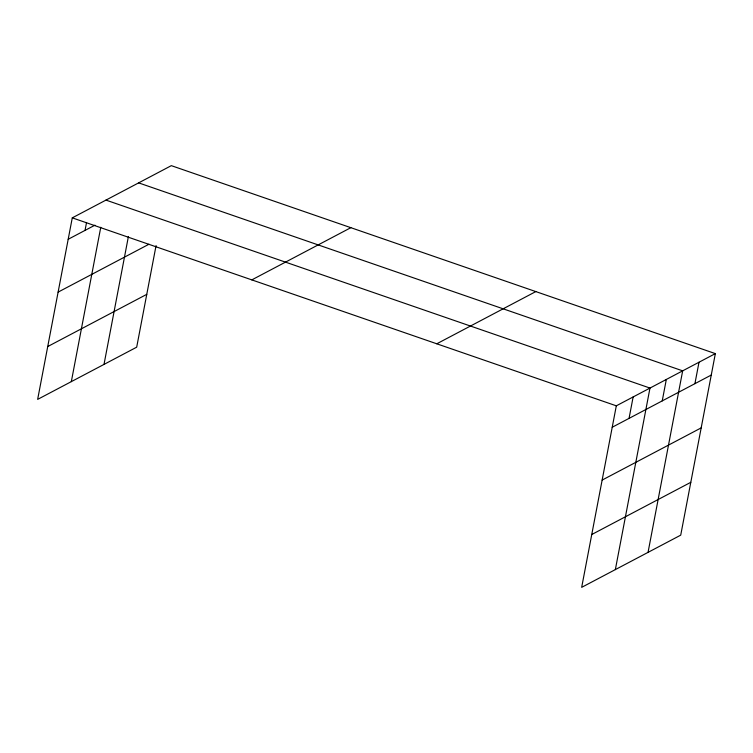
<?xml version="1.0" encoding="UTF-8"?>
<svg xmlns="http://www.w3.org/2000/svg" width="753" height="753" viewBox="0 0 753 753"><rect width="100%" height="100%" fill="white"/><g stroke="black" fill="none" stroke-linecap="round" stroke-linejoin="round"><path stroke-width="1.13" d="M715.35 353.618L616.312 405.82L581.674 587.349L680.721 535.148L715.35 353.618L171.326 165.651L72.279 217.852L37.65 399.382L136.688 347.18L156.069 245.582M85.033 230.409L86.539 222.512M71.328 381.63L100.77 227.274M104.008 364.405L128.415 236.47M629.056 418.376L633.141 396.944M615.352 569.607L649.98 388.068L105.957 200.1M662.235 400.888L666.32 379.456M648.041 552.382L682.67 370.843L138.637 182.875M694.915 383.663L699.01 362.231M68.194 239.275L94.934 225.185M58.113 292.117L148.981 244.226M47.731 346.549L146.769 294.348M251.813 279.881L350.851 227.679M436.778 343.792L535.816 291.59M612.217 427.252L711.265 375.05M602.136 480.085L701.184 427.883M591.754 534.517L690.802 482.315M72.279 217.852L616.312 405.82"/></g></svg>
